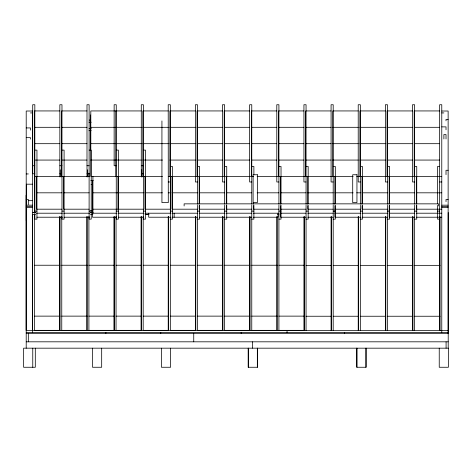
<?xml version="1.0" encoding="UTF-8"?>
<svg xmlns="http://www.w3.org/2000/svg" width="472" height="472" viewBox="0 0 472 472"><rect width="100%" height="100%" fill="white"/><g stroke="black" fill="none" stroke-linecap="round" stroke-linejoin="round"><path stroke-width="0.71" d="M59.85 110.938L34.403 110.938L34.403 180.457M86.995 110.938L61.549 110.938L61.549 176.894M141.281 110.938L90.813 110.938L90.813 176.44L162.474 176.44M168.292 110.938L142.845 110.938L142.845 176.894M195.361 110.938L169.914 110.938L169.914 176.44M222.501 110.938L197.054 110.938L197.054 176.44M249.647 110.938L224.2 110.938L224.2 176.44M276.793 110.938L251.34 110.938L251.34 176.44M303.933 110.938L278.486 110.938L278.486 176.44M331.078 110.938L305.632 110.938L305.632 176.44M358.218 110.938L332.772 110.938L332.772 176.44M385.364 110.938L359.918 110.938L359.918 176.44M412.51 110.938L387.064 110.938L387.064 176.44M439.65 110.938L414.204 110.938L414.204 176.44M441.774 111.014L448.134 111.014L448.134 333.332M30.45 112.92L32.574 112.92M441.774 112.92L443.892 112.92M448.134 119.375L446.016 119.375L446.016 120.832M89.202 120.089L90.671 120.089M89.007 122.207L91.208 122.207M441.774 126.874L446.016 126.874L446.016 129.782M34.403 127.31L59.85 127.31M61.549 127.31L86.995 127.31M90.813 127.31L141.281 127.31M142.845 127.31L168.292 127.31M169.914 127.31L195.361 127.31M197.054 127.31L222.501 127.31M224.2 127.31L249.647 127.31M251.34 127.31L276.793 127.31M278.486 127.31L303.933 127.31M305.632 127.31L331.078 127.31M332.772 127.31L358.218 127.31M359.918 127.31L385.364 127.31M387.064 127.31L412.51 127.31M414.204 127.31L439.65 127.31M26.208 127.924L30.45 127.924L30.45 130.119M89.007 128.567L91.208 128.567M89.007 130.691L91.208 130.691M26.208 137.659L30.45 137.659L30.45 139.11M34.403 143.689L59.85 143.689M61.549 143.689L86.995 143.689M90.813 143.689L141.281 143.689M142.845 143.689L168.292 143.689M169.914 143.689L195.361 143.689M197.054 143.689L222.501 143.689M224.2 143.689L249.647 143.689M251.34 143.689L276.793 143.689M278.486 143.689L303.933 143.689M305.632 143.689L331.078 143.689M332.772 143.689L358.218 143.689M359.918 143.689L385.364 143.689M387.064 143.689L412.51 143.689M414.204 143.689L439.65 143.689M34.828 150.108L36.952 150.108L36.952 219.138L34.828 219.138L34.828 104.737L32.71 104.737L32.71 173.767L34.828 173.767M61.974 150.108L64.092 150.108L64.092 219.138L61.974 219.138L61.974 104.737L59.85 104.737L59.85 176.894M89.114 150.108L91.238 150.108L91.238 219.138L89.114 219.138L89.114 104.737L86.995 104.737L86.995 176.894M116.26 150.108L118.383 150.108L118.383 219.138L116.26 219.138L116.26 104.737L114.141 104.737L114.141 165.737L116.26 165.737M143.405 150.108L145.523 150.108L145.523 219.138L143.405 219.138L143.405 104.737L141.281 104.737L141.281 176.894M34.403 160.067L59.85 160.067M61.549 160.067L86.995 160.067M90.813 160.067L141.281 160.067M142.845 160.067L162.474 160.067M169.914 160.067L195.361 160.067M197.054 160.067L222.501 160.067M224.2 160.067L249.647 160.067M251.34 160.067L276.793 160.067M278.486 160.067L303.933 160.067M305.632 160.067L331.078 160.067M332.772 160.067L358.218 160.067M359.918 160.067L385.364 160.067M387.064 160.067L412.51 160.067M414.204 160.067L439.65 160.067M32.71 165.737L34.828 165.737M59.85 165.737L61.974 165.737M86.995 165.737L89.114 165.737M141.281 165.737L143.405 165.737M170.333 166.48L172.457 166.48L172.457 219.138L170.333 219.138M197.479 166.48L199.597 166.48L199.597 203.792M224.625 166.48L226.743 166.48L226.743 203.792M251.765 166.48L253.889 166.48L253.889 174.528M278.911 166.48L281.029 166.48L281.029 203.792M306.057 166.48L308.175 166.48L308.175 203.792M333.197 166.48L335.321 166.48L335.321 203.792M360.342 166.48L362.461 166.48L362.461 203.792M387.488 166.48L389.606 166.48L389.606 203.792M414.628 166.48L416.752 166.48L416.752 203.792M439.65 166.48L437.532 166.48L437.532 203.792M448.134 170.268L446.016 170.268L446.016 174.646M59.85 173.767L61.266 173.767M86.995 173.767L89.114 173.767M141.281 173.767L143.405 173.767M26.208 173.95L28.332 173.95M34.403 176.44L89.114 176.44M168.233 176.44L253.523 176.44M257.098 176.44L353.133 176.44M356.708 176.44L441.774 176.44M90.813 180.457L93.297 180.457M168.215 181.974L170.333 181.974M197.479 181.974L195.361 181.974L195.361 104.737L197.479 104.737L197.479 204.205M224.625 181.974L222.501 181.974L222.501 104.737L224.625 104.737L224.625 204.205M251.765 181.974L249.647 181.974L249.647 104.737L251.765 104.737L251.765 204.205M278.911 181.974L276.793 181.974L276.793 104.737L278.911 104.737L278.911 204.205M306.057 181.974L303.933 181.974L303.933 104.737L306.057 104.737L306.057 204.205M333.197 181.974L331.078 181.974L331.078 104.737L333.197 104.737L333.197 204.205M360.342 181.974L358.218 181.974L358.218 104.737L360.342 104.737L360.342 204.205M387.488 181.974L385.364 181.974L385.364 104.737L387.488 104.737L387.488 204.205M414.628 181.974L412.51 181.974L412.51 104.737L414.628 104.737L414.628 204.205M439.65 181.974L441.774 181.974M26.208 184.192L32.574 184.192M91.114 184.469L92.571 184.469M36.527 192.818L61.974 192.818M63.667 192.818L89.114 192.818M92.931 192.818L143.405 192.818M144.963 192.818L162.415 192.818M168.233 192.818L170.41 192.818M172.032 192.818L197.479 192.818M199.178 192.818L224.625 192.818M226.318 192.818L251.765 192.818M257.098 192.818L278.911 192.818M280.61 192.818L306.057 192.818M307.75 192.818L333.197 192.818M334.896 192.818L353.074 192.818M356.708 192.818L360.342 192.818M362.036 192.818L387.488 192.818M389.182 192.818L414.628 192.818M416.328 192.818L441.774 192.818M26.208 199.461L28.332 199.461L28.332 204.553M448.134 199.461L446.016 199.461L446.016 201.644M28.332 200.671L32.574 200.671M26.208 205.172L32.574 205.172M441.774 205.172L448.134 205.172M26.208 206.819L32.574 206.819M441.774 206.819L448.134 206.819M26.208 207.184L32.574 207.184M441.774 207.184L448.134 207.184M61.974 209.19L36.527 209.19L36.527 176.44M89.114 209.19L63.667 209.19L63.667 176.44M92.931 209.19L143.405 209.19M170.41 209.19L144.963 209.19L144.963 176.44M197.479 209.19L172.032 209.19L172.032 176.44M224.625 209.19L199.178 209.19L199.178 205.633M251.765 209.19L226.318 209.19L226.318 205.633M278.911 209.19L253.464 209.19L253.464 205.633M280.61 209.19L306.057 209.19M333.197 209.19L307.75 209.19L307.75 205.633M334.896 209.19L360.342 209.19M387.488 209.19L362.036 209.19L362.036 205.633M389.182 209.19L414.628 209.19M441.774 209.19L416.328 209.19L416.328 205.633M90.612 210.423L92.819 210.423M34.828 211.108L36.952 211.108M61.974 211.108L64.092 211.108M89.114 211.108L91.238 211.108M116.26 211.108L118.383 211.108M143.405 211.108L145.523 211.108M170.333 211.108L172.457 211.108M197.479 211.108L199.597 211.108M224.625 211.108L226.743 211.108M251.765 211.108L253.889 211.108M278.911 211.108L281.029 211.108M306.057 211.108L308.175 211.108M333.197 211.108L335.321 211.108M360.342 211.108L362.461 211.108M387.488 211.108L389.606 211.108M414.628 211.108L416.752 211.108M437.532 211.108L439.65 211.108M32.574 212.335L35.512 212.335M90.671 212.335L92.878 212.335M32.574 212.542L35.512 212.542M90.612 212.542L92.99 212.542M36.527 213.208L62.398 213.208M63.667 213.208L89.538 213.208M92.512 213.208L116.501 213.208M117.959 213.208L143.83 213.208M144.963 213.208L170.516 213.208M171.973 213.208L197.479 213.208M199.178 213.208L225.05 213.208M226.318 213.208L251.765 213.208M253.34 213.208L278.911 213.208M280.61 213.208L306.057 213.208M307.75 213.208L333.197 213.208M334.896 213.208L360.342 213.208M362.036 213.208L387.488 213.208M389.182 213.208L414.628 213.208M416.328 213.208L441.774 213.208M91.084 214.341L92.541 214.341M145.37 214.341L149.01 214.341M35.512 214.453L32.497 214.453L32.497 330.447M90.671 214.453L92.878 214.453M145.099 214.453L148.774 214.453M277.483 214.453L278.952 214.453M36.952 217.22L62.398 217.22M64.092 217.22L89.538 217.22M116.501 217.22L92.512 217.22L92.512 180.457M118.383 217.22L143.83 217.22M170.516 217.22L148.704 217.22L148.704 213.208M171.973 217.22L197.178 217.22M199.597 217.22L225.05 217.22M226.318 217.22L251.765 217.22M253.34 217.22L278.061 217.22L278.061 213.208M306.057 217.22L280.61 217.22L280.61 205.633M307.75 217.22L333.197 217.22M360.342 217.22L334.896 217.22L334.896 205.633M362.036 217.22L387.488 217.22M414.628 217.22L389.182 217.22L389.182 205.633M416.328 217.22L441.774 217.22M197.479 219.138L199.597 219.138L199.597 205.255M224.625 219.138L226.743 219.138L226.743 205.255M251.765 219.138L253.889 219.138L253.889 205.255M278.911 219.138L281.029 219.138L281.029 205.255M306.057 219.138L308.175 219.138L308.175 205.255M333.197 219.138L335.321 219.138L335.321 205.255M360.342 219.138L362.461 219.138L362.461 205.255M387.488 219.138L389.606 219.138L389.606 205.255M414.628 219.138L416.752 219.138L416.752 205.255M439.65 219.138L437.532 219.138L437.532 205.255M34.615 265.234L60.062 265.234M61.761 265.234L87.208 265.234M88.907 265.234L114.354 265.234M116.047 265.234L141.494 265.234M143.193 265.234L168.64 265.234M170.333 265.234L195.786 265.234M197.479 265.234L222.926 265.234M224.625 265.234L250.071 265.234M251.765 265.234L277.212 265.234M278.911 265.234L304.357 265.234M306.057 265.347L331.503 265.347M333.197 265.347L358.643 265.347M360.342 265.347L385.789 265.347M387.488 265.347L412.935 265.347M414.628 265.347L440.075 265.347M34.615 316.128L60.062 316.128M61.761 316.128L87.208 316.128M88.907 316.128L114.354 316.128M116.047 316.128L141.494 316.128M143.193 316.128L168.64 316.128M170.333 316.128L195.786 316.128M197.479 316.128L222.926 316.128M224.625 316.128L250.071 316.128M251.765 316.128L277.212 316.128M278.911 316.128L304.357 316.128M306.057 316.24L331.503 316.24M333.197 316.24L358.643 316.24M360.342 316.24L385.789 316.24M387.488 316.24L412.935 316.24M414.628 316.24L440.075 316.24M34.615 330.341L60.062 330.341L60.062 216.524M61.761 330.341L87.208 330.341L87.208 216.524M88.907 330.341L114.354 330.341L114.354 216.524M116.047 330.341L141.494 330.341L141.494 216.524M143.193 330.341L168.64 330.341L168.64 216.524M170.333 330.341L195.786 330.341L195.786 216.524M197.479 330.341L222.926 330.341L222.926 216.524M224.625 330.341L250.071 330.341L250.071 216.524M251.765 330.341L277.212 330.341L277.212 216.524M278.911 330.341L304.357 330.341L304.357 216.524M448.134 330.447L26.113 330.447L26.119 195.202M26.208 332.571L448.134 332.571M26.208 333.332L448.211 333.332M26.208 341.817L448.211 341.817M448.211 212.542L448.211 348.177M446.016 138.951L446.016 134.573L443.892 134.573L443.892 138.951M446.087 341.817L446.087 348.177M441.774 332.571L441.774 104.737L439.65 104.737L439.65 330.447M440.075 216.636L440.075 330.447M439.237 348.177L439.237 367.263L448.4 367.263L448.4 348.177L23.6 348.177L23.6 367.263L35.306 367.263L35.306 348.177M438.594 205.969L438.594 203.851L184.121 203.851L184.121 205.969M416.328 176.44L416.328 204.205M414.628 205.255L414.628 330.447M412.935 216.636L412.935 330.447M412.51 216.654L412.51 330.447M389.182 176.44L389.182 204.205M387.488 205.255L387.488 330.447M385.789 216.636L385.789 330.447M385.364 216.654L385.364 330.447M366.119 348.177L366.119 367.263L356.749 367.263L356.749 348.177M365.906 348.177L365.906 367.263M362.036 176.44L362.036 204.205M360.342 205.255L360.342 330.447M358.643 216.636L358.643 330.447M358.218 216.654L358.218 330.447M356.962 348.177L356.962 367.263M344.648 332.571L344.648 333.332M334.896 176.44L334.896 204.205M333.197 205.255L333.197 330.447M331.503 216.636L331.503 330.447M331.078 216.654L331.078 330.447M307.75 176.44L307.75 204.205M306.057 205.255L306.057 330.447M303.933 216.654L303.933 330.447M287.047 330.447L287.047 332.571M280.61 176.44L280.61 204.205M278.911 205.255L278.911 330.447M276.793 216.654L276.793 330.447M257.547 348.177L257.547 367.263L248.172 367.263L248.172 348.177M257.334 348.177L257.334 367.263M253.464 202.783L253.464 204.205M252.626 341.817L252.626 348.177M251.765 205.255L251.765 330.447M249.647 216.654L249.647 330.447M248.384 348.177L248.384 367.263M241.162 332.571L241.162 333.332M226.318 176.44L226.318 204.205M224.625 205.255L224.625 330.447M222.501 216.654L222.501 330.447M199.178 176.44L199.178 204.205M197.479 205.255L197.479 330.447M195.361 216.654L195.361 330.447M193.738 333.332L193.738 341.817M174.15 213.208L174.15 217.22M170.598 348.177L170.598 367.263L161.442 367.263L161.442 348.177M170.41 176.44L170.41 213.208M170.333 330.447L170.333 104.737L168.215 104.737L168.292 202.606L161.931 202.606L161.931 120.926M168.215 216.654L168.215 330.447M160.781 332.571L160.781 333.332M143.193 216.524L143.193 330.447M141.706 169.778L141.706 176.894M141.069 216.654L141.069 330.447M117.959 176.44L117.959 209.19M116.047 216.524L116.047 330.447M115.835 110.938L115.835 176.44M113.929 216.654L113.929 330.447M105.881 332.571L105.881 333.332M101.681 348.177L101.681 367.263L92.518 367.263L92.518 348.177M92.931 176.44L92.931 213.208M90.388 114.956L90.388 150.55M88.978 173.124L88.978 176.77M88.907 216.524L88.907 330.447M87.42 169.778L87.42 176.894M86.783 216.654L86.783 330.447M61.761 216.524L61.761 330.447M60.274 169.778L60.274 176.894M59.637 216.654L59.637 330.447M34.692 180.422L34.692 212.559M34.615 214.341L34.615 330.447M32.763 348.177L32.763 367.263M32.574 332.571L32.574 111.014L26.208 111.014L26.208 348.177M28.332 333.332L28.332 341.817M26.302 185.118L26.261 220.601M257.358 174.746L253.116 174.746L253.116 202.606L257.358 202.606L257.358 174.746M356.95 174.746L352.708 174.746L352.708 202.606L356.95 202.606L356.95 174.746"/></g></svg>
